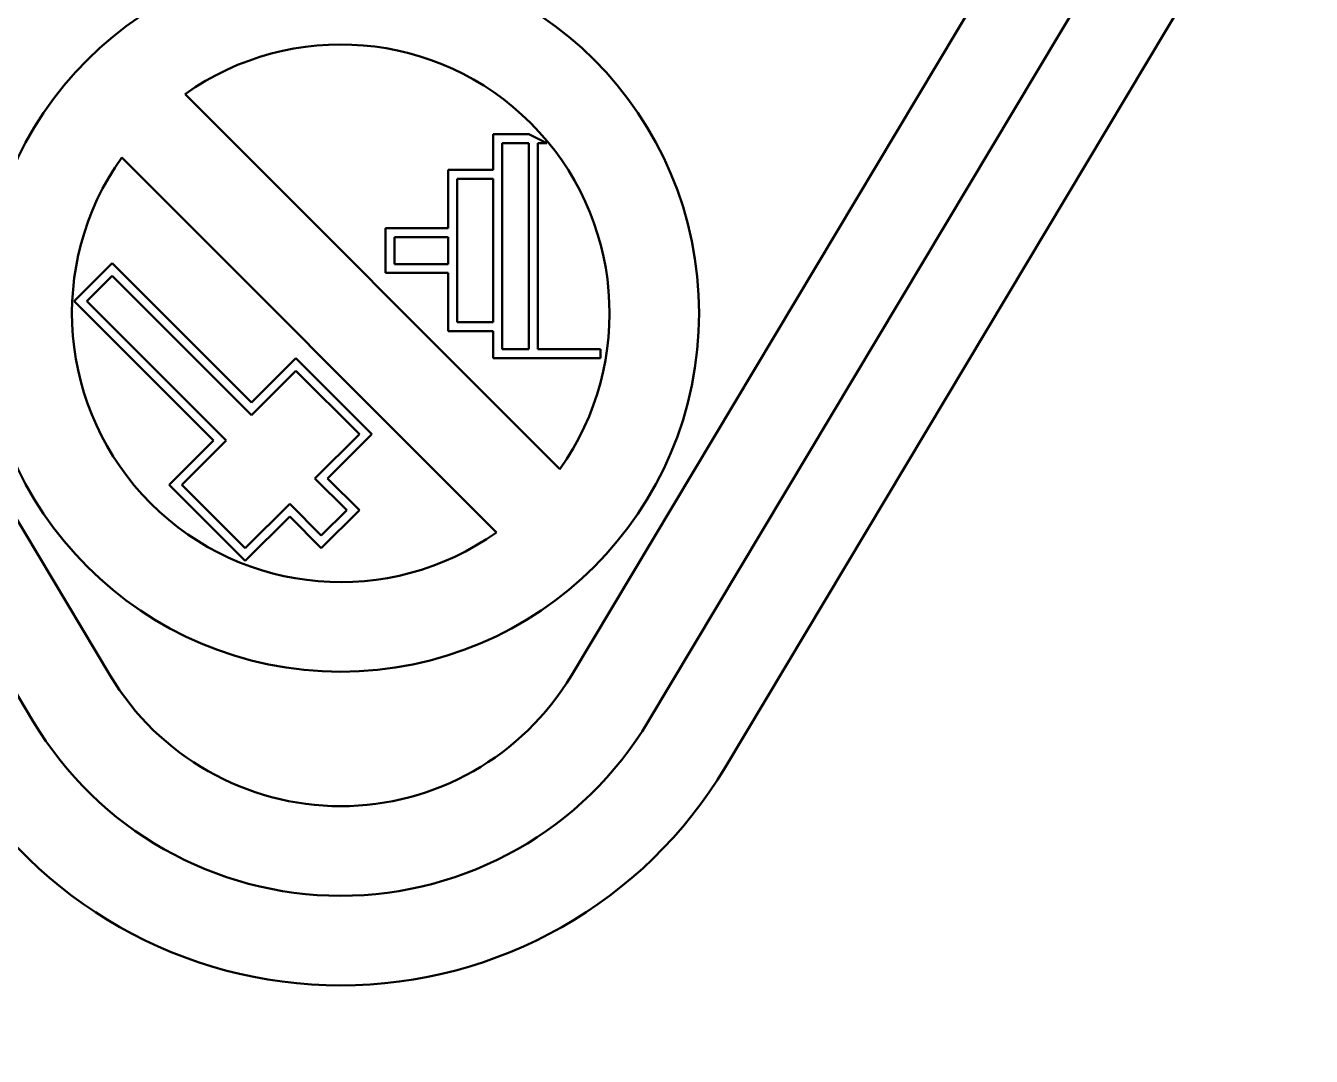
# Model space of a CAD drawing. Header units: millimetres. Extents: x 845401 to 948039, y 511594 to 550263.
# Drawn here: x 913685.69 to 913697.17, y 544566.58 to 544575.78 of the extents above; entities that cross this region are included whole.
import ezdxf

# ---------------------------------------------------------------- set-up
doc = ezdxf.new("R2010")
doc.units = ezdxf.units.MM
doc.layers.add('可见 (ISO)', color=7, linetype='Continuous', lineweight=50)

# ---------------------------------------------------------------- blocks, each defined once
blk = doc.blocks.new('A$C2A4E01FC')
at = {"layer": '可见 (ISO)', "color": 251}
for p, q in [((1329.756, 545.119), (1321.491, 558.935)), ((1342.14, 558.935), (1333.875, 545.119)), ((1335.248, 544.297), (1343.875, 558.719)), ((1329.069, 544.708), (1320.804, 558.524)), ((1342.826, 558.524), (1334.561, 544.708)), ((1333.771, 546.96), (1330.425, 550.307)), ((1333.175, 549.631), (1333.175, 549.951)), ((1333.175, 549.951), (1333.495, 549.951)), ((1333.255, 548.031), (1333.255, 549.871)), ((1333.255, 549.871), (1333.495, 549.871)), ((1333.495, 549.951), (1333.655, 549.871)), ((1333.495, 549.871), (1333.495, 548.031)), ((1333.655, 549.871), (1333.575, 549.871)), ((1333.575, 549.871), (1333.575, 548.031)), ((1329.859, 549.741), (1333.206, 546.395)), ((1332.775, 549.111), (1332.775, 549.631)), ((1332.775, 549.631), (1333.175, 549.631)), ((1332.855, 548.271), (1332.855, 549.551)), ((1332.855, 549.551), (1333.175, 549.551)), ((1333.175, 549.551), (1333.175, 548.271)), ((1332.215, 548.711), (1332.215, 549.111)), ((1332.215, 549.111), (1332.775, 549.111)), ((1332.295, 548.791), (1332.295, 549.031)), ((1332.295, 549.031), (1332.775, 549.031)), ((1332.775, 549.031), (1332.775, 548.791)), ((1329.435, 548.46), (1329.775, 548.799)), ((1329.775, 548.799), (1331.019, 547.555)), ((1332.775, 548.711), (1332.215, 548.711)), ((1332.775, 548.791), (1332.295, 548.791)), ((1332.775, 548.191), (1332.775, 548.711)), ((1329.548, 548.46), (1329.775, 548.686)), ((1329.775, 548.686), (1331.019, 547.442)), ((1330.68, 547.216), (1329.435, 548.46)), ((1330.793, 547.216), (1329.548, 548.46)), ((1333.175, 548.271), (1332.855, 548.271)), ((1333.175, 548.191), (1332.775, 548.191)), ((1333.175, 547.951), (1333.175, 548.191)), ((1333.255, 548.031), (1333.495, 548.031)), ((1333.575, 548.031), (1334.135, 548.031)), ((1334.135, 548.031), (1334.135, 547.951)), ((1331.019, 547.555), (1331.415, 547.951)), ((1331.415, 547.951), (1332.094, 547.272)), ((1334.135, 547.951), (1333.175, 547.951)), ((1331.019, 547.442), (1331.415, 547.838)), ((1331.981, 547.272), (1331.415, 547.838)), ((1330.284, 546.82), (1330.68, 547.216)), ((1330.793, 547.216), (1330.397, 546.82)), ((1331.585, 546.876), (1331.981, 547.272)), ((1332.094, 547.272), (1331.698, 546.876)), ((1331.868, 546.593), (1331.585, 546.876)), ((1331.698, 546.876), (1331.981, 546.593)), ((1330.963, 546.141), (1330.284, 546.82)), ((1330.397, 546.82), (1330.963, 546.254)), ((1330.963, 546.254), (1331.359, 546.65)), ((1331.359, 546.65), (1331.641, 546.367)), ((1331.359, 546.537), (1330.963, 546.141)), ((1331.641, 546.254), (1331.359, 546.537)), ((1331.981, 546.593), (1331.641, 546.254)), ((1331.641, 546.367), (1331.868, 546.593))]:
    blk.add_line(p, q, dxfattribs=at)
for centre, radius in [((1332.3, 551.351), 19.758), ((1331.815, 548.351), 3.2)]:
    blk.add_circle(centre, radius, dxfattribs=at)
for centre, radius, start, end in [((1332.3, 551.351), 28, 43.8274, 316.1726), ((1331.815, 548.351), 2.4, 324.5941, 125.4059), ((1331.815, 548.351), 2.4, 144.5941, 305.4059), ((1331.815, 546.351), 2.4, 210.888, 329.112), ((1331.815, 546.351), 3.2, 210.888, 329.112), ((1331.815, 546.351), 4, 210.888, 329.112)]:
    blk.add_arc(centre, radius, start, end, dxfattribs=at)

msp = doc.modelspace()

# ---------------------------------------------------------------- block references
msp.add_blockref('A$C2A4E01FC', (912356.693, 544024.865))

doc.saveas('drawing.dxf')
